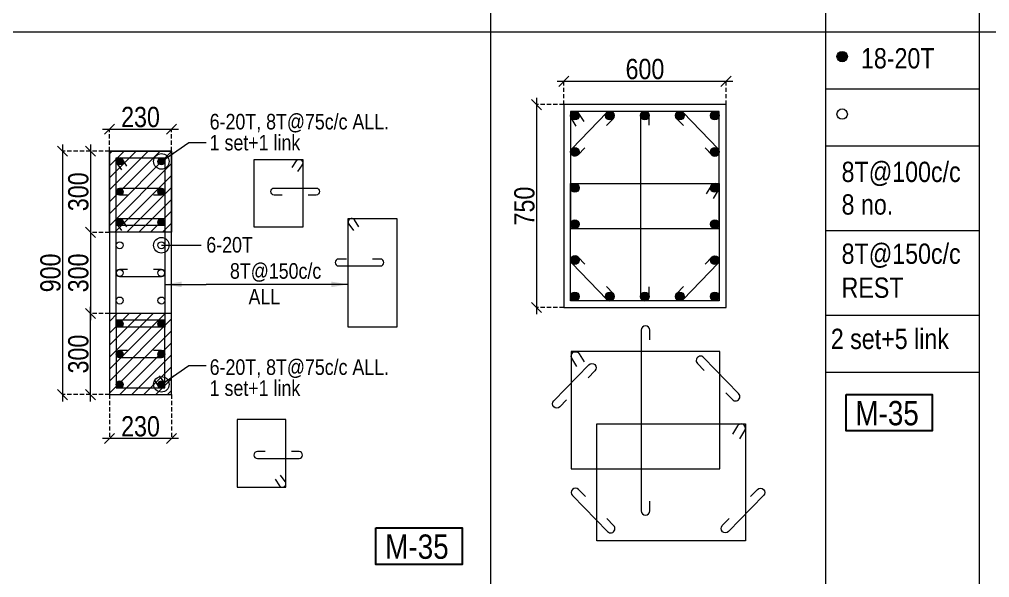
# Model space of a CAD drawing. Header units: millimetres. Extents: x 1112055 to 3390982, y -148532 to 766891.
# Drawn here: x 2114544 to 2128901, y 171526 to 179780 of the extents above; entities that cross this region are included whole.
import ezdxf
from ezdxf.enums import TextEntityAlignment as Align

# ---------------------------------------------------------------- set-up
doc = ezdxf.new("R2010")
doc.units = ezdxf.units.MM
doc.header["$PDMODE"] = 35
doc.header["$PDSIZE"] = -25
doc.linetypes.add('DASHED2', pattern=[0.375, 0.25, -0.125])
doc.linetypes.add('Hidden', pattern=[9.525, 6.35, -3.175])
for name, color, linetype, lineweight in [('B COL', 1, 'Continuous', 30), ('B COL. SIZE DIM', 220, 'Continuous', 25), ('B COLSCH', 204, 'Continuous', 20), ('B COLUMN', 1, 'Hidden', 9), ('B STEEL', 34, 'Continuous', 15), ('B-ST TEXT', 7, 'Continuous', 9), ('F HATCH', 251, 'Continuous', 18)]:
    doc.layers.add(name, color=color, linetype=linetype, lineweight=lineweight)
doc.layers.add('B TEXT', color=7, linetype='Continuous')
doc.styles.add('dim inside', font='romans.shx', dxfattribs={"width": 0.8, "height": 125})
doc.styles.add('SWINC', font='swissc.ttf')
doc.styles.add('TAHOMA', font='tahoma.ttf')
doc.dimstyles.new('dim inside', dxfattribs={"dimtxt": 125, "dimasz": 100, "dimexe": 0, "dimexo": 0, "dimgap": 10, "dimtad": 0, "dimdec": 0, "dimzin": 0, "dimdsep": 46, "dimtxsty": 'dim inside', "dimblk": 'SMALL', "dimcen": 0.09, "dimadec": 0, "dimazin": 0, "dimtfac": 1, "dimtdec": 0, "dimtofl": 0, "dimtmove": 0, "dimatfit": 3, "dimfxl": 1, "dimtolj": 1, "dimtzin": 0, "dimarcsym": 2})
doc.dimstyles.new('PARESH', dxfattribs={"dimscale": 0, "dimtxt": 300, "dimasz": 150, "dimexe": 150, "dimexo": 150, "dimgap": 25, "dimtad": 1, "dimdec": 0, "dimzin": 0, "dimdsep": 46, "dimtxsty": 'TAHOMA', "dimblk": 'ARCHTICK', "dimcen": 100, "dimdle": 150, "dimclrd": 251, "dimclre": 251, "dimclrt": 6, "dimadec": 0, "dimazin": 0, "dimtfac": 1, "dimtdec": 0, "dimtix": 1, "dimtofl": 0, "dimtmove": 0, "dimatfit": 2, "dimfxl": 0.18, "dimtolj": 1, "dimtzin": 0, "dimlwd": 9, "dimlwe": 9, "dimarcsym": 0})
pattern_1 = [(45, (1214963.98, 105429.73), (-88.388348, 88.388348), [])]

# ---------------------------------------------------------------- blocks, each defined once
blk = doc.blocks.new('_Oblique')
at = {"color": 0, "linetype": 'ByBlock', "lineweight": -2}
blk.add_line((-0.5, -0.5), (0.5, 0.5), dxfattribs=at)
blk = doc.blocks.new('*D303')
at = {"layer": 'B COL. SIZE DIM', "color": 250, "lineweight": 9, "ltscale": 250, "transparency": 16777216}
blk.add_line((2122501, 178865), (2125101, 178865), dxfattribs=at)
at = {"layer": 'B COL. SIZE DIM', "color": 250, "linetype": 'DASHED2', "lineweight": 9, "ltscale": 250, "transparency": 16777216}
for p, q in [((2122601, 178520), (2122601, 178865)), ((2125001, 178520), (2125001, 178865))]:
    blk.add_line(p, q, dxfattribs=at)
at = {"layer": 'Defpoints', "color": 0, "ltscale": 250, "transparency": 16777216}
for p in [(2125001, 178865), (2122601, 178520), (2125001, 178520)]:
    blk.add_point(p, dxfattribs=at)
at = {"layer": 'B COL. SIZE DIM', "color": 250, "lineweight": 9, "ltscale": 250, "transparency": 16777216, "xscale": 150, "yscale": 150, "zscale": 150, "rotation": 180}
blk.add_blockref('_Oblique', (2122601, 178865), dxfattribs=at)
at = {"layer": 'B COL. SIZE DIM', "color": 250, "lineweight": 9, "ltscale": 250, "transparency": 16777216, "xscale": 150, "yscale": 150, "zscale": 150}
blk.add_blockref('_Oblique', (2125001, 178865), dxfattribs=at)
at = {"layer": 'B COL. SIZE DIM', "color": 6, "ltscale": 250, "transparency": 16777216, "insert": (2123801, 179044), "char_height": 300, "attachment_point": 5, "style": 'SWINC'}
blk.add_mtext('\\A1;600', dxfattribs=at)
blk = doc.blocks.new('*D304')
at = {"layer": 'B COL. SIZE DIM', "color": 250, "lineweight": 9, "ltscale": 250, "transparency": 16777216}
blk.add_line((2122197, 178620), (2122197, 175420), dxfattribs=at)
at = {"layer": 'B COL. SIZE DIM', "color": 250, "linetype": 'DASHED2', "lineweight": 9, "ltscale": 250, "transparency": 16777216}
for p, q in [((2122601, 178520), (2122197, 178520)), ((2122601, 175520), (2122197, 175520))]:
    blk.add_line(p, q, dxfattribs=at)
at = {"layer": 'Defpoints', "color": 0, "ltscale": 250, "transparency": 16777216}
for p in [(2122601, 178520), (2122197, 175520), (2122601, 175520)]:
    blk.add_point(p, dxfattribs=at)
at = {"layer": 'B COL. SIZE DIM', "color": 250, "lineweight": 9, "ltscale": 250, "transparency": 16777216, "xscale": 150, "yscale": 150, "zscale": 150}
for p, rotation in [((2122197, 178520), 90), ((2122197, 175520), 270)]:
    blk.add_blockref('_Oblique', p, dxfattribs=dict(at, rotation=rotation))
at = {"layer": 'B COL. SIZE DIM', "color": 6, "ltscale": 250, "transparency": 16777216, "insert": (2122018, 177020), "char_height": 300, "attachment_point": 5, "rotation": 90, "style": 'SWINC'}
blk.add_mtext('\\A1;750', dxfattribs=at)
blk = doc.blocks.new('*D362')
at = {"layer": 'B COL. SIZE DIM', "color": 250, "lineweight": 9, "ltscale": 250, "transparency": 16777216}
blk.add_line((2115776, 178156), (2116896, 178156), dxfattribs=at)
at = {"layer": 'B COL. SIZE DIM', "color": 250, "linetype": 'DASHED2', "lineweight": 9, "ltscale": 250, "transparency": 16777216}
for p, q in [((2115876, 177831), (2115876, 178156)), ((2116796, 177831), (2116796, 178156))]:
    blk.add_line(p, q, dxfattribs=at)
at = {"layer": 'Defpoints', "color": 0, "ltscale": 250, "transparency": 16777216}
for p in [(2116796, 178156), (2115876, 177831), (2116796, 177831)]:
    blk.add_point(p, dxfattribs=at)
at = {"layer": 'B COL. SIZE DIM', "color": 250, "lineweight": 9, "ltscale": 250, "transparency": 16777216, "xscale": 150, "yscale": 150, "zscale": 150, "rotation": 180}
blk.add_blockref('_Oblique', (2115876, 178156), dxfattribs=at)
at = {"layer": 'B COL. SIZE DIM', "color": 250, "lineweight": 9, "ltscale": 250, "transparency": 16777216, "xscale": 150, "yscale": 150, "zscale": 150}
blk.add_blockref('_Oblique', (2116796, 178156), dxfattribs=at)
at = {"layer": 'B COL. SIZE DIM', "color": 6, "ltscale": 250, "transparency": 16777216, "insert": (2116336, 178335), "char_height": 300, "attachment_point": 5, "style": 'SWINC'}
blk.add_mtext('\\A1;230', dxfattribs=at)
blk = doc.blocks.new('*D363')
at = {"layer": 'B COL. SIZE DIM', "color": 250, "lineweight": 9, "ltscale": 250, "transparency": 16777216}
blk.add_line((2115596, 176731), (2115596, 175331), dxfattribs=at)
at = {"layer": 'B COL. SIZE DIM', "color": 250, "linetype": 'DASHED2', "lineweight": 9, "ltscale": 250, "transparency": 16777216}
for p, q in [((2115876, 176631), (2115596, 176631)), ((2115876, 175431), (2115596, 175431))]:
    blk.add_line(p, q, dxfattribs=at)
at = {"layer": 'Defpoints', "color": 0, "ltscale": 250, "transparency": 16777216}
for p in [(2115876, 176631), (2115596, 175431), (2115876, 175431)]:
    blk.add_point(p, dxfattribs=at)
at = {"layer": 'B COL. SIZE DIM', "color": 250, "lineweight": 9, "ltscale": 250, "transparency": 16777216, "xscale": 150, "yscale": 150, "zscale": 150}
for p, rotation in [((2115596, 176631), 90), ((2115596, 175431), 270)]:
    blk.add_blockref('_Oblique', p, dxfattribs=dict(at, rotation=rotation))
at = {"layer": 'B COL. SIZE DIM', "color": 6, "ltscale": 250, "transparency": 16777216, "insert": (2115417, 176031), "char_height": 300, "attachment_point": 5, "rotation": 90, "style": 'SWINC'}
blk.add_mtext('\\A1;300', dxfattribs=at)
blk = doc.blocks.new('*D364')
at = {"layer": 'B COL. SIZE DIM', "color": 250, "lineweight": 9, "ltscale": 250, "transparency": 16777216}
blk.add_line((2115596, 177931), (2115596, 176531), dxfattribs=at)
at = {"layer": 'B COL. SIZE DIM', "color": 250, "linetype": 'DASHED2', "lineweight": 9, "ltscale": 250, "transparency": 16777216}
for p, q in [((2115876, 177831), (2115596, 177831)), ((2115876, 176631), (2115596, 176631))]:
    blk.add_line(p, q, dxfattribs=at)
at = {"layer": 'Defpoints', "color": 0, "ltscale": 250, "transparency": 16777216}
for p in [(2115876, 177831), (2115596, 176631), (2115876, 176631)]:
    blk.add_point(p, dxfattribs=at)
at = {"layer": 'B COL. SIZE DIM', "color": 250, "lineweight": 9, "ltscale": 250, "transparency": 16777216, "xscale": 150, "yscale": 150, "zscale": 150}
for p, rotation in [((2115596, 177831), 90), ((2115596, 176631), 270)]:
    blk.add_blockref('_Oblique', p, dxfattribs=dict(at, rotation=rotation))
at = {"layer": 'B COL. SIZE DIM', "color": 6, "ltscale": 250, "transparency": 16777216, "insert": (2115417, 177231), "char_height": 300, "attachment_point": 5, "rotation": 90, "style": 'SWINC'}
blk.add_mtext('\\A1;300', dxfattribs=at)
blk = doc.blocks.new('*D365')
at = {"layer": 'B COL. SIZE DIM', "color": 250, "lineweight": 9, "ltscale": 250, "transparency": 16777216}
blk.add_line((2115596, 174131), (2115596, 175531), dxfattribs=at)
at = {"layer": 'B COL. SIZE DIM', "color": 250, "linetype": 'DASHED2', "lineweight": 9, "ltscale": 250, "transparency": 16777216}
for p, q in [((2115876, 175431), (2115596, 175431)), ((2115876, 174231), (2115596, 174231))]:
    blk.add_line(p, q, dxfattribs=at)
at = {"layer": 'Defpoints', "color": 0, "ltscale": 250, "transparency": 16777216}
for p in [(2115596, 175431), (2115876, 175431), (2115876, 174231)]:
    blk.add_point(p, dxfattribs=at)
at = {"layer": 'B COL. SIZE DIM', "color": 250, "lineweight": 9, "ltscale": 250, "transparency": 16777216, "xscale": 150, "yscale": 150, "zscale": 150}
for p, rotation in [((2115596, 175431), 90), ((2115596, 174231), 270)]:
    blk.add_blockref('_Oblique', p, dxfattribs=dict(at, rotation=rotation))
at = {"layer": 'B COL. SIZE DIM', "color": 6, "ltscale": 250, "transparency": 16777216, "insert": (2115417, 174831), "char_height": 300, "attachment_point": 5, "rotation": 90, "style": 'SWINC'}
blk.add_mtext('\\A1;300', dxfattribs=at)
blk = doc.blocks.new('*D366')
at = {"layer": 'B COL. SIZE DIM', "color": 250, "lineweight": 9, "ltscale": 250, "transparency": 16777216}
blk.add_line((2115183, 177931), (2115183, 174131), dxfattribs=at)
at = {"layer": 'B COL. SIZE DIM', "color": 250, "linetype": 'DASHED2', "lineweight": 9, "ltscale": 250, "transparency": 16777216}
for p, q in [((2115876, 177831), (2115183, 177831)), ((2115876, 174231), (2115183, 174231))]:
    blk.add_line(p, q, dxfattribs=at)
at = {"layer": 'Defpoints', "color": 0, "ltscale": 250, "transparency": 16777216}
for p in [(2115876, 177831), (2115183, 174231), (2115876, 174231)]:
    blk.add_point(p, dxfattribs=at)
at = {"layer": 'B COL. SIZE DIM', "color": 250, "lineweight": 9, "ltscale": 250, "transparency": 16777216, "xscale": 150, "yscale": 150, "zscale": 150}
for p, rotation in [((2115183, 177831), 90), ((2115183, 174231), 270)]:
    blk.add_blockref('_Oblique', p, dxfattribs=dict(at, rotation=rotation))
at = {"layer": 'B COL. SIZE DIM', "color": 6, "ltscale": 250, "transparency": 16777216, "insert": (2115005, 176031), "char_height": 300, "attachment_point": 5, "rotation": 90, "style": 'SWINC'}
blk.add_mtext('\\A1;900', dxfattribs=at)
blk = doc.blocks.new('*D452')
at = {"layer": 'B COL. SIZE DIM', "color": 250, "linetype": 'DASHED2', "lineweight": 9, "ltscale": 250, "transparency": 16777216}
for p, q in [((2115876, 174231), (2115876, 173582)), ((2116796, 174231), (2116796, 173582))]:
    blk.add_line(p, q, dxfattribs=at)
at = {"layer": 'B COL. SIZE DIM', "color": 250, "lineweight": 9, "ltscale": 250, "transparency": 16777216}
blk.add_line((2116896, 173582), (2115776, 173582), dxfattribs=at)
at = {"layer": 'Defpoints', "color": 0, "ltscale": 250, "transparency": 16777216}
for p in [(2115876, 174231), (2116796, 174231), (2115876, 173582)]:
    blk.add_point(p, dxfattribs=at)
at = {"layer": 'B COL. SIZE DIM', "color": 250, "lineweight": 9, "ltscale": 250, "transparency": 16777216, "xscale": 150, "yscale": 150, "zscale": 150, "rotation": 180}
blk.add_blockref('_Oblique', (2115876, 173582), dxfattribs=at)
at = {"layer": 'B COL. SIZE DIM', "color": 250, "lineweight": 9, "ltscale": 250, "transparency": 16777216, "xscale": 150, "yscale": 150, "zscale": 150}
blk.add_blockref('_Oblique', (2116796, 173582), dxfattribs=at)
at = {"layer": 'B COL. SIZE DIM', "color": 6, "ltscale": 250, "transparency": 16777216, "insert": (2116336, 173761), "char_height": 300, "attachment_point": 5, "style": 'SWINC'}
blk.add_mtext('\\A1;230', dxfattribs=at)
blk = doc.blocks.new('_ArchTick')
at = {"color": 0, "linetype": 'ByBlock', "const_width": 0.15}
blk.add_lwpolyline([(-0.5, -0.5), (0.5, 0.5)], dxfattribs=at)

msp = doc.modelspace()

# ---------------------------------------------------------------- hatches: boundary and pattern name
at = {"layer": 'B STEEL', "lineweight": 9, "ltscale": 0.5}
h = msp.add_hatch(color=34, dxfattribs=at)
edge = h.paths.add_edge_path()
edge.add_arc((2126719.2, 179229.5), 76.8, 0, 360)
h = msp.add_hatch(color=34, dxfattribs=at)
edge = h.paths.add_edge_path()
edge.add_arc((2122764.8, 178356.3), 64, 0, 360)
at = {"layer": 'B STEEL', "lineweight": 30}
h = msp.add_hatch(color=34, dxfattribs=at)
edge = h.paths.add_edge_path()
edge.add_arc((2123282.8, 178356.3), 64, 0, 360)
h = msp.add_hatch(color=34, dxfattribs=at)
edge = h.paths.add_edge_path()
edge.add_arc((2123800.8, 178356.3), 64, 0, 360)
h = msp.add_hatch(color=34, dxfattribs=at)
edge = h.paths.add_edge_path()
edge.add_arc((2124318.8, 178356.3), 64, 0, 360)
at = {"layer": 'B STEEL', "lineweight": 9, "ltscale": 0.5}
h = msp.add_hatch(color=34, dxfattribs=at)
edge = h.paths.add_edge_path()
edge.add_arc((2124836.8, 178356.3), 64, 180, 540, ccw=False)
at = {"layer": 'B STEEL', "lineweight": 30}
h = msp.add_hatch(color=34, dxfattribs=at)
edge = h.paths.add_edge_path()
edge.add_arc((2122764.8, 177821.9), 64, 0, 360)
h = msp.add_hatch(color=34, dxfattribs=at)
edge = h.paths.add_edge_path()
edge.add_arc((2124836.8, 177821.9), 64, 0, 360)
at = {"layer": 'B STEEL', "lineweight": 13}
h = msp.add_hatch(color=256, dxfattribs=at)
h.dxf.hatch_style = 1
edge = h.paths.add_edge_path()
edge.add_arc((2116027.6, 177679.9), 51.4, 0, 360)
h = msp.add_hatch(color=256, dxfattribs=at)
h.dxf.hatch_style = 1
edge = h.paths.add_edge_path()
edge.add_arc((2116644.8, 177679.9), 51.4, 0, 360)
at = {"layer": 'B STEEL', "lineweight": 30}
h = msp.add_hatch(color=34, dxfattribs=at)
edge = h.paths.add_edge_path()
edge.add_arc((2122764.8, 177287.5), 64, 0, 360)
h = msp.add_hatch(color=34, dxfattribs=at)
edge = h.paths.add_edge_path()
edge.add_arc((2124836.8, 177287.5), 64, 0, 360)
at = {"layer": 'B STEEL', "lineweight": 13}
h = msp.add_hatch(color=256, dxfattribs=at)
h.dxf.hatch_style = 1
edge = h.paths.add_edge_path()
edge.add_arc((2116027.6, 177231.3), 51.4, 0, 360)
h = msp.add_hatch(color=256, dxfattribs=at)
h.dxf.hatch_style = 1
edge = h.paths.add_edge_path()
edge.add_arc((2116644.8, 177231.3), 51.4, 0, 360)
h = msp.add_hatch(color=256, dxfattribs=at)
h.dxf.hatch_style = 1
edge = h.paths.add_edge_path()
edge.add_arc((2116027.6, 176782.7), 51.4, 0, 360)
h = msp.add_hatch(color=256, dxfattribs=at)
h.dxf.hatch_style = 1
edge = h.paths.add_edge_path()
edge.add_arc((2116644.8, 176782.7), 51.4, 0, 360)
at = {"layer": 'B STEEL', "lineweight": 30}
h = msp.add_hatch(color=34, dxfattribs=at)
edge = h.paths.add_edge_path()
edge.add_arc((2122764.8, 176753.1), 64, 0, 360)
h = msp.add_hatch(color=34, dxfattribs=at)
edge = h.paths.add_edge_path()
edge.add_arc((2124836.8, 176753.1), 64, 0, 360)
h = msp.add_hatch(color=34, dxfattribs=at)
edge = h.paths.add_edge_path()
edge.add_arc((2122764.8, 176218.7), 64, 0, 360)
h = msp.add_hatch(color=34, dxfattribs=at)
edge = h.paths.add_edge_path()
edge.add_arc((2124836.8, 176218.7), 64, 0, 360)
at = {"layer": 'B STEEL', "lineweight": 9, "ltscale": 0.5}
h = msp.add_hatch(color=34, dxfattribs=at)
edge = h.paths.add_edge_path()
edge.add_arc((2122764.8, 175684.3), 64, 0, 360, ccw=False)
at = {"layer": 'B STEEL', "lineweight": 30}
h = msp.add_hatch(color=34, dxfattribs=at)
edge = h.paths.add_edge_path()
edge.add_arc((2123282.8, 175684.3), 64, 0, 360)
h = msp.add_hatch(color=34, dxfattribs=at)
edge = h.paths.add_edge_path()
edge.add_arc((2123800.8, 175684.3), 64, 0, 360)
h = msp.add_hatch(color=34, dxfattribs=at)
edge = h.paths.add_edge_path()
edge.add_arc((2124318.8, 175684.3), 64, 0, 360)
at = {"layer": 'B STEEL', "lineweight": 9, "ltscale": 0.5}
h = msp.add_hatch(color=34, dxfattribs=at)
edge = h.paths.add_edge_path()
edge.add_arc((2124836.8, 175684.3), 64, -180, 180)
at = {"layer": 'B STEEL', "lineweight": 13}
h = msp.add_hatch(color=256, dxfattribs=at)
h.dxf.hatch_style = 1
edge = h.paths.add_edge_path()
edge.add_arc((2116027.6, 175279.9), 51.4, 0, 360)
h = msp.add_hatch(color=256, dxfattribs=at)
h.dxf.hatch_style = 1
edge = h.paths.add_edge_path()
edge.add_arc((2116644.8, 175279.9), 51.4, 0, 360)
h = msp.add_hatch(color=256, dxfattribs=at)
h.dxf.hatch_style = 1
edge = h.paths.add_edge_path()
edge.add_arc((2116027.6, 174831.3), 51.4, 0, 360)
h = msp.add_hatch(color=256, dxfattribs=at)
h.dxf.hatch_style = 1
edge = h.paths.add_edge_path()
edge.add_arc((2116644.8, 174831.3), 51.4, 0, 360)
h = msp.add_hatch(color=256, dxfattribs=at)
h.dxf.hatch_style = 1
edge = h.paths.add_edge_path()
edge.add_arc((2116027.6, 174382.7), 51.4, 0, 360)
h = msp.add_hatch(color=256, dxfattribs=at)
h.dxf.hatch_style = 1
edge = h.paths.add_edge_path()
edge.add_arc((2116644.8, 174382.7), 51.4, 0, 360)
at = {"layer": 'F HATCH', "lineweight": 0}
h = msp.add_hatch(dxfattribs=at)
h.set_pattern_fill('ANSI31', color=250, scale=1000)
h.set_pattern_definition(pattern_1)
h.paths.add_polyline_path([(2115876.2, 177831.3), (2116796.2, 177831.3), (2116796.2, 176631.3), (2115876.2, 176631.3)])
h = msp.add_hatch(dxfattribs=at)
h.set_pattern_fill('ANSI31', color=250, scale=1000)
h.set_pattern_definition(pattern_1)
h.paths.add_polyline_path([(2115876.2, 174231.3), (2116796.2, 174231.3), (2116796.2, 175431.3), (2115876.2, 175431.3)])

# ---------------------------------------------------------------- linework, layer by layer
at = {"layer": 'B COL', "lineweight": 13}
for points in [[(2115876.2, 174231.3), (2116796.2, 174231.3), (2116796.2, 177831.3), (2115876.2, 177831.3)], [(2115876.2, 177831.3), (2116796.2, 177831.3), (2116796.2, 176631.3), (2115876.2, 176631.3)], [(2115876.2, 174231.3), (2116796.2, 174231.3), (2116796.2, 175431.3), (2115876.2, 175431.3)]]:
    msp.add_lwpolyline(points, close=True, dxfattribs=at)
at = {"layer": 'B COLSCH', "color": 250, "lineweight": 0}
for p, q in [((2121513.7, 196077.4), (2121513.7, 139385.8)), ((2126472.9, 196077.4), (2126472.9, 146638.4)), ((2128747.3, 196077.4), (2128747.3, 139385.8)), ((2087919, 179597.8), (2215549.8, 179597.8)), ((2126472.9, 178752.8), (2128747.3, 178752.8)), ((2126472.9, 177907.8), (2128747.3, 177907.8)), ((2126472.9, 176658), (2128747.3, 176658)), ((2126472.9, 175408.2), (2128747.3, 175408.2)), ((2126472.9, 174563.2), (2128747.3, 174563.2))]:
    msp.add_line(p, q, dxfattribs=at)
at = {"layer": 'B COLUMN', "color": 1, "linetype": 'ByBlock', "lineweight": 20}
msp.add_lwpolyline([(2122600.8, 175520.3), (2125000.8, 175520.3), (2125000.8, 178520.3), (2122600.8, 178520.3)], close=True, dxfattribs=at)
at = {"layer": 'B STEEL', "color": 34, "lineweight": 9, "ltscale": 0.5}
for points in [[(2122785.1, 178201.2), (2122710.3, 178322.7, -1), (2122819.3, 178389.8), (2122894.1, 178268.3)], [(2122910.1, 177879.7), (2122810.8, 177777.3, -1), (2122718.9, 177866.4), (2123236.8, 178400.8, -1), (2123328.8, 178311.7), (2123229.5, 178209.3)], [(2123864.8, 178213.6), (2123864.8, 178356.3, 1), (2123736.8, 178356.3), (2123736.8, 175684.3, 1), (2123864.8, 175684.3), (2123864.8, 175827)], [(2124691.5, 177879.7), (2124790.8, 177777.3, 1), (2124882.7, 177866.4), (2124364.8, 178400.8, 1), (2124272.8, 178311.7), (2124372.1, 178209.3)], [(2124816.5, 177132.4), (2124891.3, 177253.9, 1), (2124782.3, 177321), (2124707.5, 177199.6)], [(2116142.2, 177179.9), (2116027.6, 177179.9, -1), (2116027.6, 177282.7), (2116644.8, 177282.7, -1), (2116644.8, 177179.9), (2116530.2, 177179.9)], [(2118430.5, 177183), (2118315.9, 177183, -1), (2118315.9, 177285.8), (2118933.1, 177285.8, -1), (2118933.1, 177183), (2118818.5, 177183)], [(2122910.1, 176160.8), (2122810.8, 176263.3, 1), (2122718.9, 176174.1), (2123236.8, 175639.8, 1), (2123328.8, 175728.9), (2123229.5, 175831.3)], [(2124691.5, 176160.8), (2124790.8, 176263.3, -1), (2124882.7, 176174.1), (2124364.8, 175639.8, -1), (2124272.8, 175728.9), (2124372.1, 175831.3)], [(2123873.9, 175042.1), (2123873.9, 175184.8, 1), (2123745.9, 175184.8), (2123745.9, 172512.8, 1), (2123873.9, 172512.8), (2123873.9, 172655.4)], [(2116142.2, 174882.7), (2116027.6, 174882.7, 1), (2116027.6, 174779.9), (2116644.8, 174779.9, 1), (2116644.8, 174882.7), (2116530.2, 174882.7)], [(2122794.2, 174647.7), (2122719.4, 174769.2, -1), (2122828.5, 174836.3), (2122903.2, 174714.8)], [(2124995.8, 174259.8), (2125095, 174157.3, 1), (2125187, 174246.5), (2124669, 174780.8, 1), (2124577.1, 174691.7), (2124676.3, 174589.3)], [(2122642.1, 174152.2), (2122542.9, 174049.8, -1), (2122450.9, 174138.9), (2122968.9, 174673.3, -1), (2123060.8, 174584.2), (2122961.6, 174481.8)], [(2125203.4, 173578.9), (2125278.1, 173700.4, 1), (2125169.1, 173767.5), (2125094.3, 173646)], [(2118180, 173388.4), (2118065.4, 173388.4, 1), (2118065.4, 173285.5), (2118682.6, 173285.5, 1), (2118682.6, 173388.4), (2118568, 173388.4)], [(2122919.2, 172726.7), (2122819.9, 172829.1, 1), (2122728, 172740), (2123246, 172205.6, 1), (2123337.9, 172294.7), (2123238.6, 172397.1)], [(2125364.7, 172726.7), (2125464, 172829.1, -1), (2125555.9, 172740), (2125038, 172205.6, -1), (2124946, 172294.7), (2125045.3, 172397.1)]]:
    msp.add_lwpolyline(points, format="xyb", dxfattribs=at)
for points in [[(2122700.8, 176689.1), (2124900.8, 176689.1), (2124900.8, 178420.3), (2122700.8, 178420.3)], [(2122700.8, 177351.5), (2124900.8, 177351.5), (2124900.8, 175620.3), (2122700.8, 175620.3)], [(2122709.9, 173135.5), (2124909.9, 173135.5), (2124909.9, 174866.7), (2122709.9, 174866.7)], [(2123087.6, 173798), (2125287.6, 173798), (2125287.6, 172066.7), (2123087.6, 172066.7)]]:
    msp.add_lwpolyline(points, close=True, dxfattribs=at)
at = {"layer": 'B STEEL', "lineweight": 13}
for points in [[(2115976.2, 177731.3), (2116696.2, 177731.3), (2116696.2, 176731.3), (2115976.2, 176731.3)], [(2118016.8, 177709.7), (2118736.8, 177709.7), (2118736.8, 176709.7), (2118016.8, 176709.7)], [(2115976.2, 174331.3), (2116696.2, 174331.3), (2116696.2, 175331.3), (2115976.2, 175331.3)], [(2117766.3, 172861.7), (2118486.3, 172861.7), (2118486.3, 173861.7), (2117766.3, 173861.7)]]:
    msp.add_lwpolyline(points, close=True, dxfattribs=at)
for points in [[(2116133.2, 177611.1), (2116068.5, 177711.1, 1), (2115986.8, 177648.7), (2116055.8, 177553.8)], [(2118579.8, 177589.5), (2118644.5, 177689.5, -1), (2118726.3, 177627.1), (2118657.2, 177532.2)], [(2116539.2, 174451.5), (2116603.9, 174351.5, 1), (2116685.6, 174413.9), (2116616.6, 174508.8)], [(2118329.3, 172981.9), (2118394, 172881.9, 1), (2118475.7, 172944.3), (2118406.7, 173039.2)]]:
    msp.add_lwpolyline(points, format="xyb", dxfattribs=at)
at = {"layer": 'B STEEL', "color": 3, "lineweight": 13}
for points in [[(2115976.2, 176834.1), (2116696.2, 176834.1), (2116696.2, 175228.5), (2115976.2, 175228.5)], [(2119408.7, 176834.1), (2120128.7, 176834.1), (2120128.7, 175228.5), (2119408.7, 175228.5)]]:
    msp.add_lwpolyline(points, close=True, dxfattribs=at)
for points in [[(2116133.2, 176714), (2116068.5, 176813.9, 1), (2115986.8, 176751.5), (2116055.8, 176656.6)], [(2119565.7, 176714), (2119500.9, 176813.9, 1), (2119419.2, 176751.5), (2119488.3, 176656.6)], [(2119383, 176236.5), (2119268.4, 176236.5, 1), (2119268.4, 176133.7), (2119885.6, 176133.7, 1), (2119885.6, 176236.5), (2119771, 176236.5)], [(2116142.2, 176082.1), (2116027.6, 176082.1, 1), (2116027.6, 175979.3), (2116644.8, 175979.3, 1), (2116644.8, 176082.1), (2116530.2, 176082.1)]]:
    msp.add_lwpolyline(points, format="xyb", dxfattribs=at)
at = {"layer": 'B STEEL', "color": 34, "lineweight": 9, "ltscale": 0.5}
for centre, radius in [((2126719.2, 179229.5), 76.8), ((2122764.8, 178356.3), 64), ((2123282.8, 178356.3), 64), ((2123800.8, 178356.3), 64), ((2124318.8, 178356.3), 64), ((2124836.8, 178356.3), 64), ((2126719.2, 178379.2), 76.8), ((2122764.8, 177821.9), 64), ((2124836.8, 177821.9), 64), ((2122764.8, 177287.5), 64), ((2124836.8, 177287.5), 64), ((2122764.8, 176753.1), 64), ((2124836.8, 176753.1), 64), ((2122764.8, 176218.7), 64), ((2124836.8, 176218.7), 64), ((2122764.8, 175684.3), 64), ((2123282.8, 175684.3), 64), ((2123800.8, 175684.3), 64), ((2124318.8, 175684.3), 64), ((2124836.8, 175684.3), 64)]:
    msp.add_circle(centre, radius, dxfattribs=at)
at = {"layer": 'B STEEL', "lineweight": 13}
for centre in [(2116027.6, 177679.9), (2116644.8, 177679.9), (2116027.6, 177231.3), (2116644.8, 177231.3), (2116027.6, 176782.7), (2116644.8, 176782.7), (2116027.6, 176439.9), (2116644.8, 176439.9), (2116027.6, 176030.7), (2116644.8, 176030.7), (2116027.6, 175622.7), (2116644.8, 175622.7), (2116027.6, 175279.9), (2116644.8, 175279.9), (2116027.6, 174831.3), (2116644.8, 174831.3), (2116027.6, 174382.7), (2116644.8, 174382.7)]:
    msp.add_circle(centre, 51.4, dxfattribs=at)
at = {"layer": 'B TEXT', "color": 1}
for points in [[(2126776.6, 174234.2), (2128051.1, 174234.2), (2128051.1, 173696.2), (2126776.6, 173696.2)], [(2119819.7, 172259.5), (2121094.3, 172259.5), (2121094.3, 171721.5), (2119819.7, 171721.5)]]:
    msp.add_lwpolyline(points, close=True, dxfattribs=at)

# ---------------------------------------------------------------- texts
at = {"layer": 'B TEXT', "style": 'SWINC'}
for s, p in [('18-20T', (2126997.7, 179054.9)), ('8T@100c/c', (2126710.8, 177375.1)), ('8 no.', (2126710.8, 176893.3)), ('8T@150c/c', (2126710.8, 176165.2)), ('REST', (2126710.8, 175662.8)), ('2 set+5 link', (2126551.1, 174905.7))]:
    msp.add_text(s, height=300, dxfattribs=at).set_placement(p)
at = {"layer": 'B TEXT', "lineweight": 15, "style": 'SWINC'}
for s, p in [('6-20T, 8T@75c/c ALL.', (2117359.8, 178083.8)), ('1 set+1 link', (2117359.8, 177773.6)), ('6-20T', (2117310.2, 176262.6)), ('8T@150c/c', (2117659.9, 175876.1)), ('ALL', (2117934.5, 175495.4)), ('6-20T, 8T@75c/c ALL.', (2117359.8, 174454)), ('1 set+1 link', (2117359.8, 174143.8))]:
    msp.add_text(s, height=230, dxfattribs=at).set_placement(p, align=Align.BOTTOM_LEFT)
at = {"layer": 'B TEXT', "color": 1, "style": 'SWINC'}
for p in [(2126913.9, 173669.7), (2119957, 171695)]:
    msp.add_text('M-35', height=360, dxfattribs=at).set_placement(p, align=Align.BOTTOM_LEFT)

# ---------------------------------------------------------------- dimensions: what is measured, and where the dimension line sits
at = {"layer": 'B COL. SIZE DIM', "color": 250, "ltscale": 250}
for base, p1, p2, picture, middle in [((2125000.8, 178865.2), (2122600.8, 178520.3), (2125000.8, 178520.3), '*D303', (2123800.8, 179044.2)), ((2116796.2, 178156.2), (2115876.2, 177831.3), (2116796.2, 177831.3), '*D362', (2116336.2, 178335.4)), ((2115876.2, 173581.8), (2116796.2, 174231.3), (2115876.2, 174231.3), '*D452', (2116336.2, 173761))]:
    dim = msp.add_linear_dim(base=base, p1=p1, p2=p2, dimstyle='dim inside', override={"dimtxt": 300, "dimasz": 150, "dimgap": 25, "dimtad": 3, "dimlfac": 0.25, "dimtxsty": 'SWINC', "dimblk1": 'Oblique', "dimblk2": 'Oblique', "dimsah": 1, "dimdle": 100, "dimclrd": 250, "dimclre": 250, "dimclrt": 6, "dimfxl": 1000, "dimlwd": 9, "dimlwe": 9}, dxfattribs=at)
    dim.commit()
    dim.dimension.update_dxf_attribs({"geometry": picture, "text_midpoint": middle})
for base, p1, p2, angle, picture, middle in [((2122196.9, 175520.3), (2122600.8, 178520.3), (2122600.8, 175520.3), 90, '*D304', (2122018.1, 177020.3)), ((2115183.5, 174231.3), (2115876.2, 177831.3), (2115876.2, 174231.3), 90, '*D366', (2115004.5, 176031.3)), ((2115595.7, 176631.3), (2115876.2, 177831.3), (2115876.2, 176631.3), 90, '*D364', (2115416.9, 177231.3)), ((2115595.7, 175431.3), (2115876.2, 176631.3), (2115876.2, 175431.3), 90, '*D363', (2115416.9, 176031.3)), ((2115595.7, 175431.3), (2115876.2, 174231.3), (2115876.2, 175431.3), 270, '*D365', (2115416.9, 174831.3))]:
    dim = msp.add_linear_dim(base=base, p1=p1, p2=p2, angle=angle, dimstyle='dim inside', override={"dimtxt": 300, "dimasz": 150, "dimgap": 25, "dimtad": 3, "dimlfac": 0.25, "dimtxsty": 'SWINC', "dimblk1": 'Oblique', "dimblk2": 'Oblique', "dimsah": 1, "dimdle": 100, "dimclrd": 250, "dimclre": 250, "dimclrt": 6, "dimfxl": 1000, "dimlwd": 9, "dimlwe": 9}, dxfattribs=at)
    dim.commit()
    dim.dimension.update_dxf_attribs({"geometry": picture, "text_midpoint": middle})

# ---------------------------------------------------------------- leaders
at = {"layer": 'B-ST TEXT', "lineweight": 15}
for points, override in [([(2116644.8, 177679.9), (2117051.9, 177959.5), (2117306.4, 177959.5)], {"dimscale": 1, "dimasz": 230, "dimtad": 0, "dimclrd": 0, "dimldrblk": 'Origin', "dimtfill": 2}), ([(2116644.8, 176439.9), (2117233.2, 176439.9)], {"dimscale": 1, "dimasz": 230, "dimtad": 0, "dimclrd": 0, "dimldrblk": 'Origin', "dimtfill": 2}), ([(2116696.2, 175861.2), (2117305.4, 175861.2)], {"dimscale": 1, "dimasz": 250, "dimtad": 0, "dimclrd": 0, "dimtfill": 2}), ([(2119408.7, 175861.2), (2117305.4, 175861.2)], {"dimscale": 1, "dimasz": 250, "dimtad": 0, "dimclrd": 0, "dimtfill": 2}), ([(2116644.8, 174382.7), (2117051.9, 174662.3), (2117306.4, 174662.3)], {"dimscale": 1, "dimasz": 230, "dimtad": 0, "dimclrd": 0, "dimldrblk": 'Origin', "dimtfill": 2})]:
    msp.add_leader(points, dimstyle='PARESH', override=override, dxfattribs=at)

doc.saveas('drawing.dxf')
